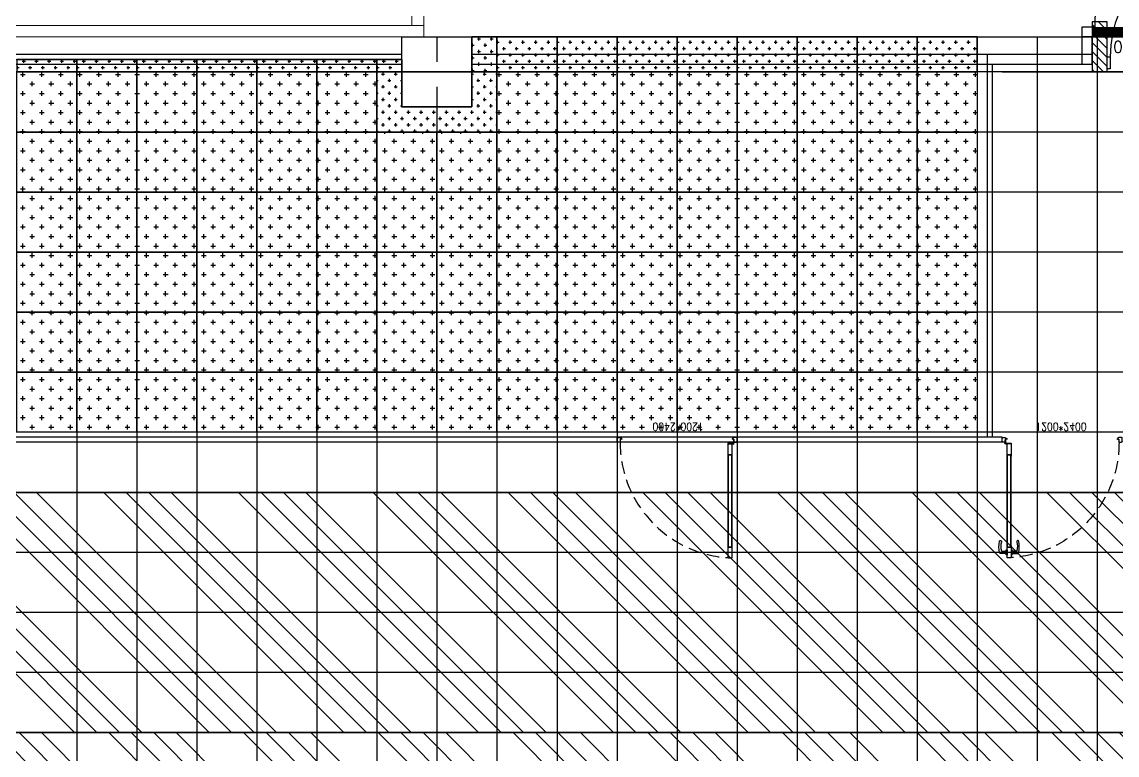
# Model space of a CAD drawing. Header units: millimetres. Extents: x -960 to 41501, y -1010 to 11880.
# Drawn here: x 6425 to 7520, y 8317 to 9050 of the extents above; entities that cross this region are included whole.
import ezdxf
from ezdxf.enums import TextEntityAlignment as Align

# ---------------------------------------------------------------- set-up
doc = ezdxf.new("R2010")
doc.units = ezdxf.units.MM
doc.header["$LTSCALE"] = 100
for name, pattern in [('188K-SM-03-F10-ARCH-PA-Y2257103$0$AP5A-SM-03-F20-ARCH-PA-Y2230801+Y2230803$0$ALL-PA-TXT-Y2221201$0$DASHED', [19.05, 12.7, -6.35]), ('188K-SM-03-F10-ARCH-PA-Y2257103$0$HIDDEN2', [0.1875, 0.125, -0.0625]), ('188K-SM-03-F10-ARCH-RF-Y2257103$0$DIVIDE', [31.75, 12.7, -6.35, 0, -6.35, 0, -6.35]), ('X-S-FAB-L10$0$COL-CEN-LIN', [3.25, 2.5, -0.25, 0.25, -0.25])]:
    doc.linetypes.add(name, pattern=pattern)
for name, color, linetype in [('0-XREF', 7, 'Continuous'), ('188K-SM-03-F10-ARCH-PA-Y2257103$0$K-Door', 53, 'Continuous'), ('188K-SM-03-F10-ARCH-PA-Y2257103$0$K-P1S-2.5-單抗', 53, 'Continuous'), ('188K-SM-03-F10-ARCH-PA-Y2257103$0$K-P1S-4.2-單抗', 53, 'Continuous'), ('188K-SM-03-F10-ARCH-PA-Y2257103$0$K-岩棉 2hr 7.5-單抗', 53, 'Continuous'), ('188K-SM-03-F10-ARCH-PA-Y2257103$0$K-岩棉 2hr 7.5-非抗', 53, 'Continuous'), ('188K-SM-03-F10-ARCH-PA-Y2257103$0$非YK-K-防火門', 53, 'Continuous'), ('188K-SM-03-F10-ARCH-RF-Y2257103$0$K-RC與RF收邊板', 4, '188K-SM-03-F10-ARCH-RF-Y2257103$0$DIVIDE'), ('188K-SM-03-F10-ARCH-RF-Y2257103$0$K-RF-0.55', 191, 'Continuous'), ('188K-SM-03-F10-ARCH-RF-Y2257103$0$K-RF-0.55-AREA', 6, 'Continuous'), ('188K-SM-03-F10-ARCH-RF-Y2257103$0$K-RF-動線-1500', 5, 'Continuous'), ('188K-SM-03-F10-ARCH-RF-Y2257103$0$K-RF-動線-1500-預降', 14, 'Continuous'), ('188K-SM-03-F10-ARCH-RF-Y2257103$0$K-格柵-不定尺', 80, 'Continuous'), ('188K-SM-03-F10-ARCH-RF-Y2257103$0$K-格柵-整', 30, 'Continuous'), ('X-S-FAB-L10$0$0-DIM-TXT', 8, 'Continuous'), ('X-S-FAB-L10$0$A-WALL-EX', 8, 'Continuous'), ('X-S-FAB-L10$0$A-WALL-IN', 8, 'Continuous'), ('X-S-FAB-L10$0$BLOCK', 8, 'Continuous'), ('X-S-FAB-L10$0$CCL', 8, 'X-S-FAB-L10$0$COL-CEN-LIN'), ('X-S-FAB-L10$0$COL-S', 8, 'Continuous'), ('X-S-FAB-L10$0$DW_Frame', 8, 'Continuous'), ('X-S-FAB-L10$0$WALL_188K_IN', 8, 'Continuous')]:
    doc.layers.add(name, color=color, linetype=linetype)
doc.styles.add('188K-SM-03-F10-ARCH-PA-Y2257103$0$AP5A-SM-03-F20-ARCH-PA-Y2230801+Y2230803$0$ALL-PA-TXT-Y2221201$0$Standard', font='txt.shx', dxfattribs={"bigfont": 'chineset.shx'})
doc.styles.add('188K-SM-03-F10-ARCH-PA-Y2257103$0$Standard', font='txt.shx', dxfattribs={"bigfont": 'chineset.shx'})
doc.styles.add('X-S-FAB-L10$0$CHINA', font='simplex.shx', dxfattribs={"width": 0.75, "bigfont": 'chineset.shx'})
doc.styles.add('X-S-FAB-L10$0$Standard', font='', dxfattribs={"width": 0.8})
doc.styles.add('X-S-FAB-L10$0$TG_NOTE_TEXT', font='simplex.shx', dxfattribs={"width": 0.75, "bigfont": 'chineset.shx'})
doc.styles.get('X-S-FAB-L10$0$Standard').set_extended_font_data('Microsoft JhengHei')
pattern_1 = [(0, (4199.9997, 2e-11), (6.35, 6.35), [3.175, -9.525]), (90, (4201.587, -1.5875), (-6.35, 6.35), [3.175, -9.525])]

# ---------------------------------------------------------------- blocks, each defined once
blk = doc.blocks.new('X-S-FAB-L10$0$FAB2-L05')
at = {"layer": 'X-S-FAB-L10$0$CCL'}
for p, q in [((-19320, 11005), (-19320, 0)), ((-26880, 9720), (1210, 9720))]:
    blk.add_line(p, q, dxfattribs=at)
at = {"layer": 'X-S-FAB-L10$0$COL-S'}
blk.add_lwpolyline([(-19355, 9755), (-19285, 9755), (-19285, 9685), (-19355, 9685)], close=True, dxfattribs=at)
blk = doc.blocks.new('X-S-FAB-L10')
at = {"layer": 'X-S-FAB-L10$0$WALL_188K_IN'}
h = blk.add_hatch(dxfattribs=at)
h.set_pattern_fill('LINE', color=256, scale=2, angle=135)
h.set_pattern_definition([(135, (7510, 8951.6164), (-4.49013, -4.49013), [])])
h.paths.add_polyline_path([(7510, 9000), (7510, 9050), (7495, 9050), (7495, 9000)])
blk.add_line((7510, 9000), (7510, 9015))
blk.add_arc((7627, 9015), 114, 90, 180)
at = {"layer": 'X-S-FAB-L10$0$A-WALL-EX', "lineweight": 0}
for p, q in [((1800, 9046.5), (6815, 9046.5)), ((6827, 9046.5), (6815, 9046.5)), ((6827, 9046.5), (6815, 9046.5)), ((6827, 9035), (6827, 9046.5)), ((6815, 9035), (6827, 9035)), ((6815, 9035), (6827, 9035))]:
    blk.add_line(p, q, dxfattribs=at)
at = {"layer": 'X-S-FAB-L10$0$A-WALL-EX', "lineweight": 0, "flags": 128}
for points in [[(6815, 9364), (6815, 9046.5)], [(6827, 9035), (6827, 9364)], [(6815, 9050), (6815, 9046.5)], [(1796.5, 9035), (6815, 9035)], [(6815, 9035), (6827, 9035)]]:
    blk.add_lwpolyline(points, dxfattribs=at)
at = {"layer": 'X-S-FAB-L10$0$A-WALL-IN', "lineweight": 0}
for p, q in [((6827, 9050), (6827, 9035)), ((6875, 9035), (7495, 9035))]:
    blk.add_line(p, q, dxfattribs=at)
at = {"layer": 'X-S-FAB-L10$0$COL-S'}
for p, q in [((6805, 9035), (6875, 9035)), ((6805, 8965), (6805, 9035)), ((6875, 9035), (6875, 8965)), ((6875, 8965), (6805, 8965))]:
    blk.add_line(p, q, dxfattribs=at)
at = {"layer": 'X-S-FAB-L10$0$DW_Frame'}
blk.add_lwpolyline([(7510, 9015), (7513, 9015), (7513, 9003), (7510, 9003)], dxfattribs=at)
at = {"layer": 'X-S-FAB-L10$0$WALL_188K_IN'}
blk.add_lwpolyline([(7510, 9000), (7510, 9050), (7495, 9050), (7495, 9000)], close=True, dxfattribs=at)
at = {"layer": 'X-S-FAB-L10$0$BLOCK'}
blk.add_blockref('X-S-FAB-L10$0$FAB2-L05', (26160, -720), dxfattribs=at)
at = {"style": 'X-S-FAB-L10$0$TG_NOTE_TEXT', "width": 0.5, "flags": 1}
for p in [(7463.3, 9020), (18268.3, 8649), (11197.8, 4800.2), (16485.8, 4800.2), (25420.3, 2635), (13360, 320, 0), (7463.3, -33.3)]:
    blk.add_attdef('WH', text='', height=20, dxfattribs=at).set_placement(p, align=Align.BOTTOM_LEFT)
at = {"width": 0.5}
for style, p in [('X-S-FAB-L10$0$TG_NOTE_TEXT', (7585, 9020)), ('X-S-FAB-L10$0$TG_NOTE_TEXT', (18390, 8649)), ('X-S-FAB-L10$0$TG_NOTE_TEXT', (11117.5, 4813.5)), ('X-S-FAB-L10$0$TG_NOTE_TEXT', (16607.5, 4813.5)), ('X-S-FAB-L10$0$TG_NOTE_TEXT', (25350, 2635)), ('X-S-FAB-L10$0$Standard', (13129.4, 325, 0)), ('X-S-FAB-L10$0$TG_NOTE_TEXT', (7585, -20))]:
    blk.add_attdef('DESC', text='', height=10, dxfattribs=dict(at, style=style)).set_placement(p, align=Align.BOTTOM_LEFT)
for tag, style, p in [('TYPE', 'X-S-FAB-L10$0$TG_NOTE_TEXT', (7619.3, 9020)), ('NO', 'X-S-FAB-L10$0$TG_NOTE_TEXT', (7650.1, 9020)), ('TYPE', 'X-S-FAB-L10$0$TG_NOTE_TEXT', (18424.2, 8649)), ('NO', 'X-S-FAB-L10$0$TG_NOTE_TEXT', (18455, 8649)), ('NO', 'X-S-FAB-L10$0$TG_NOTE_TEXT', (11088.6, 4813.5)), ('TYPE', 'X-S-FAB-L10$0$TG_NOTE_TEXT', (11151.8, 4813.5)), ('TYPE', 'X-S-FAB-L10$0$TG_NOTE_TEXT', (16641.8, 4813.5)), ('NO', 'X-S-FAB-L10$0$TG_NOTE_TEXT', (16672.6, 4813.5)), ('NO', 'X-S-FAB-L10$0$TG_NOTE_TEXT', (25313, 2635)), ('TYPE', 'X-S-FAB-L10$0$TG_NOTE_TEXT', (25350, 2635)), ('NO', 'X-S-FAB-L10$0$Standard', (13100, 320, 0)), ('TYPE', 'X-S-FAB-L10$0$Standard', (13129.4, 320, 0)), ('TYPE', 'X-S-FAB-L10$0$TG_NOTE_TEXT', (7619.3, -20)), ('NO', 'X-S-FAB-L10$0$TG_NOTE_TEXT', (7650.1, -20))]:
    blk.add_attdef(tag, text='', height=10, dxfattribs=dict(at, style=style)).set_placement(p, align=Align.BOTTOM_RIGHT)
at = {"style": 'X-S-FAB-L10$0$TG_NOTE_TEXT', "width": 0.5, "flags": 1}
for rotation, p in [(180, (43, 7480)), (180, (943, 7480)), (90, (24310, 3717.8)), (270, (17080, 1711.7))]:
    blk.add_attdef('WH', text='', height=20, rotation=rotation, dxfattribs=at).set_placement(p, align=Align.BOTTOM_LEFT)
at = {"width": 0.5}
for rotation, style, p in [(180, 'X-S-FAB-L10$0$Standard', (317.6, 7480)), (180, 'X-S-FAB-L10$0$Standard', (1217.6, 7480)), (90, 'X-S-FAB-L10$0$TG_NOTE_TEXT', (24310, 3647.5)), (270, 'X-S-FAB-L10$0$TG_NOTE_TEXT', (17080, 1605))]:
    blk.add_attdef('DESC', text='', height=10, rotation=rotation, dxfattribs=dict(at, style=style)).set_placement(p, align=Align.BOTTOM_LEFT)
for tag, rotation, style, p in [('TYPE', 180, 'X-S-FAB-L10$0$Standard', (317.6, 7480)), ('NO', 180, 'X-S-FAB-L10$0$Standard', (347, 7480)), ('TYPE', 180, 'X-S-FAB-L10$0$Standard', (1217.6, 7480)), ('NO', 180, 'X-S-FAB-L10$0$Standard', (1247, 7480)), ('TYPE', 90, 'X-S-FAB-L10$0$TG_NOTE_TEXT', (24310, 3647.5)), ('NO', 90, 'X-S-FAB-L10$0$TG_NOTE_TEXT', (24310, 3610.5)), ('TYPE', 270, 'X-S-FAB-L10$0$TG_NOTE_TEXT', (17080, 1605)), ('NO', 270, 'X-S-FAB-L10$0$TG_NOTE_TEXT', (17080, 1573))]:
    blk.add_attdef(tag, text='', height=10, rotation=rotation, dxfattribs=dict(at, style=style)).set_placement(p, align=Align.BOTTOM_RIGHT)
at = {"layer": 'X-S-FAB-L10$0$0-DIM-TXT', "style": 'X-S-FAB-L10$0$CHINA', "width": 0.75}
for p in [(667.4, 7855.1, -2689.4), (22627.4, 6728.8), (25644.7, 6728.8), (24778.8, 5569.1), (1118.3, 4980), (417.8, 4594.6), (23874.8, 4355), (22927.4, 4330.1), (23749.9, 3901.4), (417.8, 3765.2), (1118.3, 3730), (417.8, 3115.8), (536.9, 2227.8), (16909, 1782.7), (888.4, 880.5), (16977.4, 750), (18878.8, 750), (25641.2, 553.2), (21364, 526.9)]:
    blk.add_attdef('HIG', text='', height=80, dxfattribs=at).set_placement(p, align=Align.MIDDLE_LEFT)
blk = doc.blocks.new('188K-SM-03-F10-ARCH-RF-Y2257103$0$格柵-60x60')
h = blk.add_hatch()
h.set_pattern_fill('CROSS', color=256, scale=1.5)
h.set_pattern_definition([(0, (-67309.572, -18158.226), (9.525, 9.525), [4.7625, -14.2875]), (90, (-67307.191, -18160.607), (-9.525, 9.525), [4.7625, -14.2875])])
h.paths.add_polyline_path([(0, 60), (60, 60), (60, 0), (0, 0)])
blk.add_lwpolyline([(0, 60), (60, 60), (60, 0), (0, 0)], close=True)
blk = doc.blocks.new('188K-SM-03-F10-ARCH-RF-Y2257103')
at = {"layer": '188K-SM-03-F10-ARCH-RF-Y2257103$0$K-RF-動線-1500'}
h = blk.add_hatch(dxfattribs=at)
h.set_pattern_fill('ANSI34', color=256, scale=5, angle=90)
h.paths.add_polyline_path([(1765, 8580), (19320, 8580), (19320, 8340), (1765, 8340)])
at = {"layer": '188K-SM-03-F10-ARCH-RF-Y2257103$0$K-RF-動線-1500-預降'}
h = blk.add_hatch(dxfattribs=at)
h.set_pattern_fill('ANSI34', color=256, scale=5, angle=90)
h.set_pattern_definition([(135, (5, -240), (-67.3519, -67.3519), []), (135, (5, -217.55), (-67.3519, -67.3519), []), (135, (5, -195.1), (-67.3519, -67.3519), []), (135, (5, -172.65), (-67.3519, -67.3519), [])])
h.paths.add_polyline_path([(1770, 8340), (19325, 8340), (19325, 8280), (1770, 8280)])
at = {"layer": '188K-SM-03-F10-ARCH-RF-Y2257103$0$K-格柵-不定尺'}
h = blk.add_hatch(dxfattribs=at)
h.set_pattern_fill('CROSS', color=256)
h.set_pattern_definition([(0, (4715, 22.5), (6.35, 6.35), [3.175, -9.525]), (90, (4716.587, 20.9125), (-6.35, 6.35), [3.175, -9.525])])
h.paths.add_polyline_path([(6875, 9000), (6900, 9000), (6900, 9035), (6875, 9035)])
h = blk.add_hatch(dxfattribs=at)
h.set_pattern_fill('CROSS', color=256)
h.set_pattern_definition([(0, (4739.9996, -0.002), (6.35, 6.35), [3.175, -9.525]), (90, (4741.587, -1.5895), (-6.35, 6.35), [3.175, -9.525])])
h.paths.add_polyline_path([(6900, 9000), (6960, 9000), (6960, 9035), (6900, 9035)])
h = blk.add_hatch(dxfattribs=at)
h.set_pattern_fill('CROSS', color=256)
h.set_pattern_definition([(0, (4800, 0), (6.35, 6.35), [3.175, -9.525]), (90, (4801.5875, -1.5875), (-6.35, 6.35), [3.175, -9.525])])
h.paths.add_polyline_path([(6960, 9000), (7020, 9000), (7020, 9035), (6960, 9035)])
h = blk.add_hatch(dxfattribs=at)
h.set_pattern_fill('CROSS', color=256)
h.set_pattern_definition([(0, (4860, 0), (6.35, 6.35), [3.175, -9.525]), (90, (4861.5875, -1.5875), (-6.35, 6.35), [3.175, -9.525])])
h.paths.add_polyline_path([(7020, 9000), (7080, 9000), (7080, 9035), (7020, 9035)])
h = blk.add_hatch(dxfattribs=at)
h.set_pattern_fill('CROSS', color=256)
h.set_pattern_definition([(0, (4920, 0), (6.35, 6.35), [3.175, -9.525]), (90, (4921.5875, -1.5875), (-6.35, 6.35), [3.175, -9.525])])
h.paths.add_polyline_path([(7080, 9000), (7140, 9000), (7140, 9035), (7080, 9035)])
h = blk.add_hatch(dxfattribs=at)
h.set_pattern_fill('CROSS', color=256)
h.set_pattern_definition([(0, (4980, 0), (6.35, 6.35), [3.175, -9.525]), (90, (4981.5875, -1.5875), (-6.35, 6.35), [3.175, -9.525])])
h.paths.add_polyline_path([(7140, 9000), (7200, 9000), (7200, 9035), (7140, 9035)])
h = blk.add_hatch(dxfattribs=at)
h.set_pattern_fill('CROSS', color=256)
h.set_pattern_definition([(0, (5040, -0.002), (6.35, 6.35), [3.175, -9.525]), (90, (5041.5875, -1.5895), (-6.35, 6.35), [3.175, -9.525])])
h.paths.add_polyline_path([(7200, 9000), (7260, 9000), (7260, 9035), (7200, 9035)])
h = blk.add_hatch(dxfattribs=at)
h.set_pattern_fill('CROSS', color=256)
h.set_pattern_definition([(0, (5100, 0), (6.35, 6.35), [3.175, -9.525]), (90, (5101.5875, -1.5875), (-6.35, 6.35), [3.175, -9.525])])
h.paths.add_polyline_path([(7260, 9000), (7320, 9000), (7320, 9035), (7260, 9035)])
h = blk.add_hatch(dxfattribs=at)
h.set_pattern_fill('CROSS', color=256)
h.set_pattern_definition([(0, (5160, -0.002), (6.35, 6.35), [3.175, -9.525]), (90, (5161.5875, -1.5895), (-6.35, 6.35), [3.175, -9.525])])
h.paths.add_polyline_path([(7320, 9000), (7380, 9000), (7380, 9035), (7320, 9035)])
h = blk.add_hatch(dxfattribs=at)
h.set_pattern_fill('CROSS', color=256)
h.set_pattern_definition([(0, (4259.9996, 1e-11), (6.35, 6.35), [3.175, -9.525]), (90, (4261.587, -1.5875), (-6.35, 6.35), [3.175, -9.525])])
h.paths.add_polyline_path([(6420, 9000), (6480, 9000), (6480, 9012.5), (6420, 9012.5)])
h = blk.add_hatch(dxfattribs=at)
h.set_pattern_fill('CROSS', color=256)
h.set_pattern_definition([(0, (4319.9997, 1e-11), (6.35, 6.35), [3.175, -9.525]), (90, (4321.587, -1.5875), (-6.35, 6.35), [3.175, -9.525])])
h.paths.add_polyline_path([(6480, 9000), (6540, 9000), (6540, 9012.5), (6480, 9012.5)])
h = blk.add_hatch(dxfattribs=at)
h.set_pattern_fill('CROSS', color=256)
h.set_pattern_definition([(0, (4379.9996, 1e-11), (6.35, 6.35), [3.175, -9.525]), (90, (4381.587, -1.5875), (-6.35, 6.35), [3.175, -9.525])])
h.paths.add_polyline_path([(6540, 9000), (6600, 9000), (6600, 9012.5), (6540, 9012.5)])
h = blk.add_hatch(dxfattribs=at)
h.set_pattern_fill('CROSS', color=256)
h.set_pattern_definition([(0, (4439.9996, 1e-11), (6.35, 6.35), [3.175, -9.525]), (90, (4441.587, -1.5875), (-6.35, 6.35), [3.175, -9.525])])
h.paths.add_polyline_path([(6600, 9000), (6660, 9000), (6660, 9012.5), (6600, 9012.5)])
h = blk.add_hatch(dxfattribs=at)
h.set_pattern_fill('CROSS', color=256)
h.set_pattern_definition([(0, (4499.9996, 1e-11), (6.35, 6.35), [3.175, -9.525]), (90, (4501.587, -1.5875), (-6.35, 6.35), [3.175, -9.525])])
h.paths.add_polyline_path([(6660, 9000), (6720, 9000), (6720, 9012.5), (6660, 9012.5)])
h = blk.add_hatch(dxfattribs=at)
h.set_pattern_fill('CROSS', color=256)
h.set_pattern_definition([(0, (4559.9997, 1e-11), (6.35, 6.35), [3.175, -9.525]), (90, (4561.587, -1.5875), (-6.35, 6.35), [3.175, -9.525])])
h.paths.add_polyline_path([(6720, 9000), (6780, 9000), (6780, 9012.5), (6720, 9012.5)])
h = blk.add_hatch(dxfattribs=at)
h.set_pattern_fill('CROSS', color=256)
h.set_pattern_definition([(0, (4620, 3e-11), (6.35, 6.35), [3.175, -9.525]), (90, (4621.587, -1.5875), (-6.35, 6.35), [3.175, -9.525])])
h.paths.add_polyline_path([(6780, 9000), (6805, 9000), (6805, 9012.5), (6780, 9012.5)])
h = blk.add_hatch(dxfattribs=at)
h.set_pattern_fill('CROSS', color=256)
h.set_pattern_definition(pattern_1)
edge = h.paths.add_edge_path()
edge.add_line((6780, 9000), (6805, 9000))
edge.add_line((6805, 9000), (6805, 8965))
edge.add_line((6805, 8965), (6840, 8965))
edge.add_line((6840, 8965), (6840, 8940))
edge.add_line((6840, 8940), (6780, 8940))
edge.add_line((6780, 8940), (6780, 9000))
h = blk.add_hatch(dxfattribs=at)
h.set_pattern_fill('CROSS', color=256)
h.set_pattern_definition(pattern_1)
edge = h.paths.add_edge_path()
edge.add_line((6900, 9000), (6875, 9000))
edge.add_line((6875, 9000), (6875, 8965))
edge.add_line((6875, 8965), (6840, 8965))
edge.add_line((6840, 8965), (6840, 8940))
edge.add_line((6840, 8940), (6900, 8940))
edge.add_line((6900, 8940), (6900, 9000))
at = {"layer": '188K-SM-03-F10-ARCH-RF-Y2257103$0$K-RC與RF收邊板', "ltscale": 0.01, "const_width": 10}
blk.add_lwpolyline([(7625, 9040), (7495, 9040)], dxfattribs=at)
at = {"layer": '188K-SM-03-F10-ARCH-RF-Y2257103$0$K-RF-0.55'}
for p, q in [((6900, 9035), (6900, -35)), ((6960, 9035), (6960, -35)), ((7020, 9035), (7020, -35)), ((7080, 9035), (7080, -35)), ((7140, 9035), (7140, -35)), ((7200, 9035), (7200, -35)), ((7260, 9035), (7260, -35)), ((7320, 9035), (7320, -35)), ((7380, 9035), (7380, -35)), ((7440, 9035), (7440, -35)), ((7500, 9035), (7500, -35)), ((6480, 9012.5), (6480, -12.5)), ((6540, 9012.5), (6540, -12.5)), ((6600, 9012.5), (6600, -12.5)), ((6660, 9012.5), (6660, -12.5)), ((6720, 9012.5), (6720, -12.5)), ((6780, 9012.5), (6780, -12.5)), ((17595, 9000), (1835, 9000)), ((6840, 8965), (6840, 35)), ((17595, 8940), (1765, 8940)), ((17595, 8880), (1765, 8880)), ((17595, 8820), (1765, 8820)), ((17595, 8760), (1765, 8760)), ((17595, 8700), (1765, 8700)), ((17595, 8640), (1765, 8640)), ((19320, 8580), (1765, 8580)), ((19320, 8520), (1765, 8520)), ((19320, 8460), (1765, 8460)), ((19320, 8400), (1765, 8400)), ((19320, 8340), (1765, 8340))]:
    blk.add_line(p, q, dxfattribs=at)
at = {"layer": '188K-SM-03-F10-ARCH-RF-Y2257103$0$K-RF-0.55-AREA', "elevation": 0}
blk.add_lwpolyline([(5195, 9012.5), (5965, 9012.5), (5965, 8965), (6035, 8965), (6035, 9012.5), (6805, 9012.5), (6805, 8965), (6875, 8965), (6875, 9035), (7645, 9035)], dxfattribs=at)
at = {"layer": '188K-SM-03-F10-ARCH-RF-Y2257103$0$K-RF-動線-1500'}
blk.add_lwpolyline([(1765, 8580), (19320, 8580), (19320, 8340), (1765, 8340)], close=True, dxfattribs=at)
at = {"layer": '188K-SM-03-F10-ARCH-RF-Y2257103$0$K-RF-動線-1500-預降'}
blk.add_lwpolyline([(1770, 8340), (19325, 8340), (19325, 8280), (1770, 8280)], close=True, dxfattribs=at)
at = {"layer": '188K-SM-03-F10-ARCH-RF-Y2257103$0$K-格柵-不定尺'}
for points in [[(6875, 9000), (6900, 9000), (6900, 9035), (6875, 9035)], [(6900, 9000), (6960, 9000), (6960, 9035), (6900, 9035)], [(6960, 9000), (7020, 9000), (7020, 9035), (6960, 9035)], [(7020, 9000), (7080, 9000), (7080, 9035), (7020, 9035)], [(7080, 9000), (7140, 9000), (7140, 9035), (7080, 9035)], [(7140, 9000), (7200, 9000), (7200, 9035), (7140, 9035)], [(7200, 9000), (7260, 9000), (7260, 9035), (7200, 9035)], [(7260, 9000), (7320, 9000), (7320, 9035), (7260, 9035)], [(7320, 9000), (7380, 9000), (7380, 9035), (7320, 9035)], [(6420, 9000), (6480, 9000), (6480, 9012.5), (6420, 9012.5)], [(6480, 9000), (6540, 9000), (6540, 9012.5), (6480, 9012.5)], [(6540, 9000), (6600, 9000), (6600, 9012.5), (6540, 9012.5)], [(6600, 9000), (6660, 9000), (6660, 9012.5), (6600, 9012.5)], [(6660, 9000), (6720, 9000), (6720, 9012.5), (6660, 9012.5)], [(6720, 9000), (6780, 9000), (6780, 9012.5), (6720, 9012.5)], [(6780, 9000), (6805, 9000), (6805, 9012.5), (6780, 9012.5)]]:
    blk.add_lwpolyline(points, close=True, dxfattribs=at)
for points in [[(6780, 9000), (6805, 9000), (6805, 8965), (6840, 8965), (6840, 8940), (6780, 8940), (6780, 9000)], [(6900, 9000), (6875, 9000), (6875, 8965), (6840, 8965), (6840, 8940), (6900, 8940), (6900, 9000)]]:
    blk.add_lwpolyline(points, dxfattribs=at)
at = {"layer": '188K-SM-03-F10-ARCH-RF-Y2257103$0$K-格柵-整'}
for p in [(6420, 8940), (6480, 8940), (6540, 8940), (6600, 8940), (6660, 8940), (6720, 8940), (6900, 8940), (6960, 8940), (7020, 8940), (7080, 8940), (7140, 8940), (7200, 8940), (7260, 8940), (7320, 8940), (6420, 8880), (6480, 8880), (6540, 8880), (6600, 8880), (6660, 8880), (6720, 8880), (6780, 8880), (6840, 8880), (6900, 8880), (6960, 8880), (7020, 8880), (7080, 8880), (7140, 8880), (7200, 8880), (7260, 8880), (7320, 8880), (6420, 8820), (6480, 8820), (6540, 8820), (6600, 8820), (6660, 8820), (6720, 8820), (6780, 8820), (6840, 8820), (6900, 8820), (6960, 8820), (7020, 8820), (7080, 8820), (7140, 8820), (7200, 8820), (7260, 8820), (7320, 8820), (6420, 8760), (6480, 8760), (6540, 8760), (6600, 8760), (6660, 8760), (6720, 8760), (6780, 8760), (6840, 8760), (6900, 8760), (6960, 8760), (7020, 8760), (7080, 8760), (7140, 8760), (7200, 8760), (7260, 8760), (7320, 8760), (6420, 8700), (6480, 8700), (6540, 8700), (6600, 8700), (6660, 8700), (6720, 8700), (6780, 8700), (6840, 8700), (6900, 8700), (6960, 8700), (7020, 8700), (7080, 8700), (7140, 8700), (7200, 8700), (7260, 8700), (7320, 8700), (6420, 8640), (6480, 8640), (6540, 8640), (6600, 8640), (6660, 8640), (6720, 8640), (6780, 8640), (6840, 8640), (6900, 8640), (6960, 8640), (7020, 8640), (7080, 8640), (7140, 8640), (7200, 8640), (7260, 8640), (7320, 8640)]:
    blk.add_blockref('188K-SM-03-F10-ARCH-RF-Y2257103$0$格柵-60x60', p, dxfattribs=at)
blk = doc.blocks.new('188K-SM-03-F10-ARCH-PA-Y2257103$0$單開庫板門-1200x2400)圓型拉環鎖+輔助鎖)')
at = {"ltscale": 0.1}
for p, q in [((26008.6, -11403.6), (26004.5, -11403.6)), ((26004.5, -11403.6), (26004.5, -11414.1)), ((26008.6, -11414.1), (26008.6, -11403.6)), ((26004.5, -11414.1), (26004.5, -11415.3)), ((26004.5, -11414.1), (26008.6, -11414.1)), ((26004.5, -11415.4), (26004.6, -11415.5)), ((26008.6, -11414), (26004.6, -11414)), ((26004.6, -11414.3), (26004.6, -11414.2)), ((26004.6, -11415.3), (26004.6, -11414.5)), ((26004.7, -11414.1), (26006.5, -11414.1)), ((26005.1, -11414.4), (26004.7, -11414.4)), ((26004.7, -11414.5), (26005.1, -11414.5)), ((26004.7, -11414.5), (26004.7, -11506)), ((26004.7, -11506), (26004.7, -11414.5)), ((26004.7, -11414.5), (26004.7, -11414.5)), ((26004.7, -11415.4), (26004.7, -11415.3)), ((26005.2, -11414.4), (26005.2, -11414.4)), ((26006.5, -11414.1), (26006.6, -11414.1)), ((26006.6, -11414.1), (26006.6, -11414.1)), ((26006.6, -11414.1), (26008.4, -11414.1)), ((26008.4, -11414.4), (26008, -11414.4)), ((26008, -11414.4), (26008, -11414.4)), ((26008, -11414.5), (26008.4, -11414.5)), ((26008.4, -11506), (26008.4, -11414.5)), ((26008.4, -11414.5), (26008.4, -11414.5)), ((26008.4, -11414.5), (26008.4, -11506)), ((26008.4, -11415.3), (26008.4, -11415.4)), ((26008.5, -11414.2), (26008.5, -11414.3)), ((26008.5, -11414.5), (26008.5, -11415.3)), ((26008.5, -11415.5), (26008.6, -11415.4)), ((26008.6, -11415.3), (26008.6, -11414.1)), ((26008.6, -11506.4), (26004.5, -11506.4)), ((26004.5, -11506.4), (26004.5, -11518)), ((26004.7, -11506), (26004.7, -11506)), ((26008.4, -11506), (26008.4, -11506)), ((26008.6, -11518), (26008.6, -11506.4)), ((26002.5, -11519.1), (26000, -11519.1)), ((26002.9, -11518.5), (26002.6, -11518.5)), ((26002.6, -11518.5), (26002.6, -11521)), ((26002.6, -11521.9), (26002.6, -11519.3)), ((26002.9, -11521), (26002.9, -11518.5)), ((26008.3, -11517.5), (26003.6, -11517.5)), ((26003.6, -11517.5), (26003.6, -11517.7)), ((26003.6, -11517.7), (26008.3, -11517.7)), ((26004.5, -11518), (26008.6, -11518)), ((26008.3, -11517.7), (26008.3, -11517.5)), ((26116.3, -11521.9), (26116.3, -11519.3)), ((26116.5, -11519.1), (26119, -11519.1)), ((25999.5, -11519.7), (25999.5, -11523.2)), ((26000, -11523.7), (26002.4, -11523.7)), ((26002.4, -11523.7), (26004.1, -11522.6)), ((26002.6, -11521), (26002.9, -11521)), ((26003.4, -11521.9), (26002.6, -11521.9)), ((26003.3, -11522.2), (26003.3, -11522)), ((26003.3, -11522), (26003.4, -11522)), ((26004, -11522.2), (26003.3, -11522.2)), ((26004.1, -11521.9), (26003.9, -11521.9)), ((26003.9, -11522), (26004, -11522)), ((26004, -11522), (26004, -11522.2)), ((26004.2, -11522.4), (26004.2, -11521.9)), ((26114.8, -11521.9), (26115.1, -11521.9)), ((26114.8, -11522.4), (26114.8, -11521.9)), ((26114.9, -11522), (26114.9, -11522.2)), ((26115.1, -11522), (26114.9, -11522)), ((26114.9, -11522.2), (26115.7, -11522.2)), ((26116.6, -11523.7), (26114.9, -11522.6)), ((26115.5, -11521.9), (26116.3, -11521.9)), ((26115.7, -11522), (26115.5, -11522)), ((26115.7, -11522.2), (26115.7, -11522)), ((26119, -11523.7), (26116.6, -11523.7)), ((26119.5, -11519.7), (26119.5, -11523.2))]:
    blk.add_line(p, q, dxfattribs=at)
blk.add_lwpolyline([(26006.6, -11506.4), (26006.5, -11506.3), (26004.7, -11506.3, -0.414214), (26004.6, -11506.3), (26004.6, -11506.1, -0.414214), (26004.7, -11506.1), (26005.1, -11506.1, 0.414214), (26005.2, -11506.1), (26005.2, -11506, 0.414214), (26005.1, -11506), (26004.7, -11506, -0.414214), (26004.6, -11506), (26004.6, -11505.2, -0.414214), (26004.7, -11505.2), (26004.7, -11505.2, 0.414214), (26004.7, -11505.2), (26004.7, -11505, 0.72636), (26004.6, -11505), (26004.5, -11505.1, 0.158507), (26004.5, -11505.2), (26004.5, -11506.4, 0.414214), (26004.6, -11506.5), (26008.6, -11506.5, 0.414214), (26008.6, -11506.4), (26008.6, -11505.2, 0.158507), (26008.6, -11505.1), (26008.5, -11505, 0.72636), (26008.4, -11505), (26008.4, -11505.2, 0.414214), (26008.5, -11505.2, -0.414214), (26008.5, -11505.2), (26008.5, -11506, -0.414214), (26008.4, -11506), (26008, -11506, 0.414214), (26008, -11506), (26008, -11506.1, 0.414214), (26008, -11506.1), (26008.4, -11506.1, -0.414214), (26008.5, -11506.1), (26008.5, -11506.3, -0.414214), (26008.4, -11506.3), (26006.6, -11506.3)], format="xyb", close=True, dxfattribs=at)
for points in [[(25999.5, -11518.9), (25999.5, -11523.9)], [(26119.5, -11518.9), (26119.5, -11523.9)]]:
    blk.add_lwpolyline(points)
at = {"linetype": '188K-SM-03-F10-ARCH-PA-Y2257103$0$AP5A-SM-03-F20-ARCH-PA-Y2230801+Y2230803$0$ALL-PA-TXT-Y2221201$0$DASHED', "ltscale": 0.01}
blk.add_arc((26001.1, -11518.7), 115.3, 359.8531, 85.8135, dxfattribs=at)
at = {"ltscale": 0.1}
for centre, radius, start, end in [((26004.6, -11414.1), 0.0313, 90, 180), ((26004.6, -11415.3), 0.0313, 180, 216.0274), ((26004.7, -11414.2), 0.0313, 90, 180), ((26004.7, -11414.3), 0.0313, 180, 270), ((26004.7, -11414.5), 0.0313, 90, 180), ((26004.7, -11415.3), 0.0209, 180, 270), ((26004.7, -11415.4), 0.0313, 216.0274, 360), ((26004.7, -11415.3), 0.0209, 360, 90), ((26005.1, -11414.4), 0.0313, 270, 0), ((26005.1, -11414.4), 0.0313, 0, 90), ((26008, -11414.4), 0.0313, 90, 180), ((26008, -11414.4), 0.0313, 180, 270), ((26008.4, -11414.2), 0.0313, 360, 90), ((26008.4, -11414.3), 0.0313, 270, 0), ((26008.4, -11414.5), 0.0313, 0, 90), ((26008.5, -11415.3), 0.0209, 90, 180), ((26008.5, -11415.4), 0.0313, 180, 323.9726), ((26008.5, -11415.3), 0.0209, 270, 360), ((26008.6, -11414.1), 0.0313, 360, 90), ((26008.6, -11415.3), 0.0313, 323.9726, 360)]:
    blk.add_arc(centre, radius, start, end, dxfattribs=at)
for centre, major_axis, start_param, end_param in [((26000, -11519.7), (0.369, -0.369), 2.356194, 3.926991), ((26002.5, -11519.3), (0.111, -0.111), 7.068583, 8.63938), ((26116.5, -11519.3), (-0.111, -0.111), -2.356194, -0.785398), ((26119, -11519.7), (-0.369, -0.369), 2.356194, 3.926991), ((26000, -11523.2), (-0.369, -0.369), 5.497787, 7.068583), ((26003.4, -11521.9), (-0.0369, -0.0369), 0.785398, 3.926991), ((26003.9, -11521.9), (-0.0369, -0.0369), 3.926991, 7.068583), ((26004.1, -11521.9), (0.0369, -0.0369), 7.068583, 8.63938), ((26003.9, -11522.4), (0.221, -0.221), 6.162283, 7.068583), ((26114.8, -11521.9), (-0.0369, -0.0369), -2.356194, -0.785398), ((26115.1, -11522.4), (-0.221, -0.221), -0.785398, 0.120903), ((26115.1, -11521.9), (0.0369, -0.0369), -0.785398, 2.356194), ((26115.5, -11521.9), (0.0369, -0.0369), 2.356194, 5.497787), ((26119, -11523.2), (0.369, -0.369), -0.785398, 0.785398)]:
    blk.add_ellipse(centre, major_axis=major_axis, ratio=1, start_param=start_param, end_param=end_param, dxfattribs=at)
at = {"ltscale": 0.1, "extrusion": (0, 0, -1)}
blk.add_ellipse((26003.1, -11517.9), major_axis=(-0.516, 0.516), ratio=1, start_param=5.497787, end_param=11.780972, dxfattribs=at)
at = {"color": 8, "ltscale": 0.1, "style": '188K-SM-03-F10-ARCH-PA-Y2257103$0$AP5A-SM-03-F20-ARCH-PA-Y2230801+Y2230803$0$ALL-PA-TXT-Y2221201$0$Standard', "width": 0.85}
blk.add_text('1200*2400', height=8, dxfattribs=at).set_placement((26058.4, -11534.4), align=Align.MIDDLE_CENTER)
blk = doc.blocks.new('188K-SM-03-F10-ARCH-PA-Y2257103$0$F14P8-SM-03-FB1-ARCH-PA(B)-Y2210902$0$18P2-XFDP40$0$GAD2205')
blk.add_lwpolyline([(0, 1), (0, 1), (-18, 1, -0.414214), (-18, 2), (-18, 3, -0.414214), (-18, 3), (-14, 3, 0.414214), (-13, 4), (-13, 4, 0.414214), (-14, 4), (-18, 4, -0.414214), (-18, 5), (-18, 12, -0.414214), (-18, 12), (-18, 12, 0.414214), (-18, 12), (-18, 14, 0.72636), (-19, 14), (-19, 13, 0.158507), (-19, 13), (-19, 0, 0.414214), (-19, 0), (19, 0, 0.414214), (19, 0), (19, 13, 0.158507), (19, 13), (19, 14, 0.72636), (18, 14), (18, 12, 0.414214), (18, 12, -0.414214), (18, 12), (18, 5, -0.414214), (18, 4), (14, 4, 0.414214), (13, 4), (13, 4, 0.414214), (14, 3), (18, 3, -0.414214), (18, 3), (18, 2, -0.414214), (18, 1), (0, 1)], format="xyb", close=True)
blk = doc.blocks.new('188K-SM-03-F10-ARCH-PA-Y2257103$0$(FS1-4)1hr單開防火門-1200x2400')
for p, q in [((8.8, 117.1, 0), (9.6, 117.1, 0)), ((8.8, 112.2, 0), (8.8, 117.1, 0)), ((9.6, 112.2, 0), (8.8, 112.2, 0)), ((9.6, 117.1, 0), (9.6, 112.2, 0)), ((9.6, 115.7, 0), (13.6, 115.7, 0)), ((13.5, 113.5, 0), (9.6, 113.5, 0)), ((13.6, 115.7, 0), (15, 115.7, 0)), ((0, 4.5), (0, -4.5)), ((2.8, 5), (0.5, 5)), ((3, -3.2), (3, 4.8)), ((117, -3.2), (117, 4.8)), ((117.2, 5), (119.5, 5)), ((120, 4.5), (120, -4.5)), ((0.5, -5), (2.8, -5)), ((2.8, -5), (4.4, -4)), ((3.8, -3.2), (3, -3.2)), ((3.6, -3.5), (3.6, -3.3)), ((3.6, -3.3), (3.8, -3.3)), ((4.4, -3.5), (3.6, -3.5)), ((4.4, -3.2), (4.2, -3.2)), ((4.2, -3.3), (4.4, -3.3)), ((4.4, -3.3), (4.4, -3.5)), ((4.5, -3.7), (4.5, -3.3)), ((115.5, -3.7), (115.5, -3.3)), ((115.6, -3.2), (115.8, -3.2)), ((115.6, -3.3), (115.6, -3.5)), ((115.8, -3.3), (115.6, -3.3)), ((115.6, -3.5), (116.4, -3.5)), ((117.2, -5), (115.6, -4)), ((116.2, -3.2), (117, -3.2)), ((116.4, -3.3), (116.2, -3.3)), ((116.4, -3.5), (116.4, -3.3)), ((119.5, -5), (117.2, -5))]:
    blk.add_line(p, q)
at = {"elevation": 0}
blk.add_lwpolyline([(4, 115.7), (0, 115.7), (-1.4, 115.7, 0.327495), (-2.2, 115, 0.089847), (-2.4, 104.3, 1.144881), (-0.5, 104.7, -0.137079), (-0.5, 113, -0.349357), (0, 113.5), (4, 113.5)], format="xyb", dxfattribs=at)
for points in [[(4.8, 112.2), (4.8, 117.1), (4, 117.1), (4, 112.2)], [(-10, -5), (0, -5), (0, 5), (-10, 5)], [(120, -5), (130, -5), (130, 5), (120, 5)]]:
    blk.add_lwpolyline(points, close=True)
at = {"ltscale": 5}
for points in [[(8.8, 109.6), (8.8, 119.7), (4.8, 119.7), (4.8, 109.6)], [(5, 109.2), (5, 14.8), (5, 14.8), (5, 109.2)], [(8.6, 14.8), (8.5, 14.8), (8.5, 109.2), (8.6, 109.2)], [(8.8, 6.1), (8.8, 14.4), (4.8, 14.4), (4.8, 6.1)]]:
    blk.add_lwpolyline(points, close=True, dxfattribs=at)
blk.add_lwpolyline([(4.8, 109.7), (4.8, 108.4, 0.158507), (4.9, 108.4), (4.9, 108.3, 0.72636), (5, 108.3), (5, 108.5, 0.414214), (5, 108.5, -0.414214), (4.9, 108.5), (4.9, 109.2, -0.414214), (5, 109.2), (5.4, 109.2, 0.414214), (5.4, 109.3), (5.4, 109.3, 0.414214), (5.4, 109.3), (5, 109.3, -0.414214), (4.9, 109.4), (4.9, 109.5, -0.414214), (5, 109.6), (6.8, 109.6), (6.8, 109.6), (6.8, 109.6), (8.6, 109.6, -0.414214), (8.6, 109.5), (8.6, 109.4, -0.414214), (8.6, 109.3), (8.2, 109.3, 0.414214), (8.1, 109.3), (8.1, 109.3, 0.414214), (8.2, 109.2), (8.6, 109.2, -0.414214), (8.6, 109.2), (8.6, 108.5, -0.414214), (8.6, 108.5), (8.6, 108.5, 0.414214), (8.6, 108.5), (8.6, 108.3, 0.72636), (8.6, 108.3), (8.7, 108.4, 0.158507), (8.7, 108.4), (8.7, 109.7, 0.414214), (8.7, 109.7), (4.9, 109.7, 0.414214)], format="xyb", close=True, dxfattribs=at)
at = {"ltscale": 500}
for points in [[(3.2, -2.4), (3.2, 5.6), (3, 5.6), (3, -2.4)], [(8.5, 6.6), (4, 6.6), (4, 6.3), (8.5, 6.3)]]:
    blk.add_lwpolyline(points, close=True, dxfattribs=at)
at = {"linetype": '188K-SM-03-F10-ARCH-PA-Y2257103$0$HIDDEN2'}
blk.add_arc((3.4, 6.1), 113.7, 359.4256, 87.3094, dxfattribs=at)
at = {"extrusion": (0, 0, -1)}
for centre, major_axis, start_param, end_param in [((13.5, 113, 0), (-0.417, 0.417), 0.901482, 2.245889), ((-0.8, 108.9, 0), (10.9, 10.9), 0.51383, 1.058752), ((14.9, 114.8, 0), (-0.624, 0.624), 0.866962, 2.13291), ((-13.8, 109, 0), (21.3, 21.3), 0.585307, 0.943734), ((15, 104.3, 0), (0.707, 0.707), 0.872811, 4.284184)]:
    blk.add_ellipse(centre, major_axis=major_axis, ratio=1, start_param=start_param, end_param=end_param, dxfattribs=at)
for centre, major_axis, start_param, end_param in [((0.5, 4.5), (0.354, -0.354), 2.356194, 3.926991), ((2.8, 4.8), (0.106, -0.106), 7.068583, 8.63938), ((117.2, 4.8), (-0.106, -0.106), -2.356194, -0.785398), ((119.5, 4.5), (-0.354, -0.354), 2.356194, 3.926991), ((0.5, -4.5), (-0.354, -0.354), 5.497787, 7.068583), ((3.8, -3.3), (-0.0354, -0.0354), 0.785398, 3.926991), ((4.2, -3.3), (-0.0354, -0.0354), 3.926991, 7.068583), ((4.4, -3.3), (0.0354, -0.0354), 7.068583, 8.63938), ((4.2, -3.7), (0.212, -0.212), 6.162283, 7.068583), ((115.6, -3.3), (-0.0354, -0.0354), -2.356194, -0.785398), ((115.8, -3.7), (-0.212, -0.212), -0.785398, 0.120903), ((115.8, -3.3), (0.0354, -0.0354), -0.785398, 2.356194), ((116.2, -3.3), (0.0354, -0.0354), 2.356194, 5.497787), ((119.5, -4.5), (0.354, -0.354), -0.785398, 0.785398)]:
    blk.add_ellipse(centre, major_axis=major_axis, ratio=1, start_param=start_param, end_param=end_param)
at = {"ltscale": 500, "extrusion": (0, 0, -1)}
blk.add_ellipse((3.4, 6.1), major_axis=(-0.495, 0.495), ratio=1, start_param=5.497787, end_param=11.780972, dxfattribs=at)
at = {"ltscale": 5, "xscale": 0.1000000000058208, "yscale": 0.1000000000058208, "zscale": 0.1000000000058208}
blk.add_blockref('188K-SM-03-F10-ARCH-PA-Y2257103$0$F14P8-SM-03-FB1-ARCH-PA(B)-Y2210902$0$18P2-XFDP40$0$GAD2205', (6.8, 14.3), dxfattribs=at)
at = {"color": 8, "style": '188K-SM-03-F10-ARCH-PA-Y2257103$0$Standard', "width": 0.85}
blk.add_text('1200*2400', height=12, dxfattribs=at).set_placement((60, -15, 0), align=Align.MIDDLE_CENTER)
blk = doc.blocks.new('188K-SM-03-F10-ARCH-PA-Y2257103$0$AP5A-SM-03-F20-ARCH-PA-Y2230801+Y2230803$0$把手GMT水平鎖')
blk.add_lwpolyline([(24, 8), (-24, 8), (-24, 0), (24, 0)], close=True)
blk.add_lwpolyline([(-11, 0), (-11, -40), (-10, -54, 0.327495), (-4, -62, 0.089847), (104, -64, 1.144881), (99, -45, -0.137079), (16, -45, -0.349357), (11, -40), (11, 0)], format="xyb")
blk = doc.blocks.new('188K-SM-03-F10-ARCH-PA-Y2257103$0$單開庫板門-1200x2400(水平把手)')
at = {"ltscale": 0.1}
for p, q in [((26008.6, -11403.6), (26004.5, -11403.6)), ((26004.5, -11403.6), (26004.5, -11414.1)), ((26008.6, -11414.1), (26008.6, -11403.6)), ((26004.5, -11414.1), (26004.5, -11415.3)), ((26004.5, -11414.1), (26008.6, -11414.1)), ((26004.5, -11415.4), (26004.6, -11415.5)), ((26008.6, -11414), (26004.6, -11414)), ((26004.6, -11414.3), (26004.6, -11414.2)), ((26004.6, -11415.3), (26004.6, -11414.5)), ((26004.7, -11414.1), (26006.5, -11414.1)), ((26005.1, -11414.4), (26004.7, -11414.4)), ((26004.7, -11414.5), (26005.1, -11414.5)), ((26004.7, -11414.5), (26004.7, -11506)), ((26004.7, -11506), (26004.7, -11414.5)), ((26004.7, -11414.5), (26004.7, -11414.5)), ((26004.7, -11415.4), (26004.7, -11415.3)), ((26005.2, -11414.4), (26005.2, -11414.4)), ((26006.5, -11414.1), (26006.6, -11414.1)), ((26006.6, -11414.1), (26006.6, -11414.1)), ((26006.6, -11414.1), (26008.4, -11414.1)), ((26008.4, -11414.4), (26008, -11414.4)), ((26008, -11414.4), (26008, -11414.4)), ((26008, -11414.5), (26008.4, -11414.5)), ((26008.4, -11506), (26008.4, -11414.5)), ((26008.4, -11414.5), (26008.4, -11414.5)), ((26008.4, -11414.5), (26008.4, -11506)), ((26008.4, -11415.3), (26008.4, -11415.4)), ((26008.5, -11414.2), (26008.5, -11414.3)), ((26008.5, -11414.5), (26008.5, -11415.3)), ((26008.5, -11415.5), (26008.6, -11415.4)), ((26008.6, -11415.3), (26008.6, -11414.1)), ((26008.6, -11506.4), (26004.5, -11506.4)), ((26004.5, -11506.4), (26004.5, -11518)), ((26004.7, -11506), (26004.7, -11506)), ((26008.4, -11506), (26008.4, -11506)), ((26008.6, -11518), (26008.6, -11506.4)), ((26002.5, -11519.1), (26000, -11519.1)), ((26002.9, -11518.5), (26002.6, -11518.5)), ((26002.6, -11518.5), (26002.6, -11521)), ((26002.6, -11521.9), (26002.6, -11519.3)), ((26002.9, -11521), (26002.9, -11518.5)), ((26008.3, -11517.5), (26003.6, -11517.5)), ((26003.6, -11517.5), (26003.6, -11517.7)), ((26003.6, -11517.7), (26008.3, -11517.7)), ((26004.5, -11518), (26008.6, -11518)), ((26008.3, -11517.7), (26008.3, -11517.5)), ((26116.3, -11521.9), (26116.3, -11519.3)), ((26116.5, -11519.1), (26119, -11519.1)), ((25999.5, -11519.7), (25999.5, -11523.2)), ((26000, -11523.7), (26002.4, -11523.7)), ((26002.4, -11523.7), (26004.1, -11522.6)), ((26002.6, -11521), (26002.9, -11521)), ((26003.4, -11521.9), (26002.6, -11521.9)), ((26003.3, -11522.2), (26003.3, -11522)), ((26003.3, -11522), (26003.4, -11522)), ((26004, -11522.2), (26003.3, -11522.2)), ((26004.1, -11521.9), (26003.9, -11521.9)), ((26003.9, -11522), (26004, -11522)), ((26004, -11522), (26004, -11522.2)), ((26004.2, -11522.4), (26004.2, -11521.9)), ((26114.8, -11521.9), (26115.1, -11521.9)), ((26114.8, -11522.4), (26114.8, -11521.9)), ((26114.9, -11522), (26114.9, -11522.2)), ((26115.1, -11522), (26114.9, -11522)), ((26114.9, -11522.2), (26115.7, -11522.2)), ((26116.6, -11523.7), (26114.9, -11522.6)), ((26115.5, -11521.9), (26116.3, -11521.9)), ((26115.7, -11522), (26115.5, -11522)), ((26115.7, -11522.2), (26115.7, -11522)), ((26119, -11523.7), (26116.6, -11523.7)), ((26119.5, -11519.7), (26119.5, -11523.2))]:
    blk.add_line(p, q, dxfattribs=at)
blk.add_lwpolyline([(26006.6, -11506.4), (26006.5, -11506.3), (26004.7, -11506.3, -0.414214), (26004.6, -11506.3), (26004.6, -11506.1, -0.414214), (26004.7, -11506.1), (26005.1, -11506.1, 0.414214), (26005.2, -11506.1), (26005.2, -11506, 0.414214), (26005.1, -11506), (26004.7, -11506, -0.414214), (26004.6, -11506), (26004.6, -11505.2, -0.414214), (26004.7, -11505.2), (26004.7, -11505.2, 0.414214), (26004.7, -11505.2), (26004.7, -11505, 0.72636), (26004.6, -11505), (26004.5, -11505.1, 0.158507), (26004.5, -11505.2), (26004.5, -11506.4, 0.414214), (26004.6, -11506.5), (26008.6, -11506.5, 0.414214), (26008.6, -11506.4), (26008.6, -11505.2, 0.158507), (26008.6, -11505.1), (26008.5, -11505, 0.72636), (26008.4, -11505), (26008.4, -11505.2, 0.414214), (26008.5, -11505.2, -0.414214), (26008.5, -11505.2), (26008.5, -11506, -0.414214), (26008.4, -11506), (26008, -11506, 0.414214), (26008, -11506), (26008, -11506.1, 0.414214), (26008, -11506.1), (26008.4, -11506.1, -0.414214), (26008.5, -11506.1), (26008.5, -11506.3, -0.414214), (26008.4, -11506.3), (26006.6, -11506.3)], format="xyb", close=True, dxfattribs=at)
for points in [[(25999.5, -11518.9), (25999.5, -11523.9)], [(26119.5, -11518.9), (26119.5, -11523.9)]]:
    blk.add_lwpolyline(points)
at = {"linetype": '188K-SM-03-F10-ARCH-PA-Y2257103$0$AP5A-SM-03-F20-ARCH-PA-Y2230801+Y2230803$0$ALL-PA-TXT-Y2221201$0$DASHED', "ltscale": 0.01}
blk.add_arc((26001.1, -11518.7), 115.3, 359.8531, 85.8135, dxfattribs=at)
at = {"ltscale": 0.1}
for centre, radius, start, end in [((26004.6, -11414.1), 0.0313, 90, 180), ((26004.6, -11415.3), 0.0313, 180, 216.0274), ((26004.7, -11414.2), 0.0313, 90, 180), ((26004.7, -11414.3), 0.0313, 180, 270), ((26004.7, -11414.5), 0.0313, 90, 180), ((26004.7, -11415.3), 0.0209, 180, 270), ((26004.7, -11415.4), 0.0313, 216.0274, 360), ((26004.7, -11415.3), 0.0209, 360, 90), ((26005.1, -11414.4), 0.0313, 270, 0), ((26005.1, -11414.4), 0.0313, 0, 90), ((26008, -11414.4), 0.0313, 90, 180), ((26008, -11414.4), 0.0313, 180, 270), ((26008.4, -11414.2), 0.0313, 360, 90), ((26008.4, -11414.3), 0.0313, 270, 0), ((26008.4, -11414.5), 0.0313, 0, 90), ((26008.5, -11415.3), 0.0209, 90, 180), ((26008.5, -11415.4), 0.0313, 180, 323.9726), ((26008.5, -11415.3), 0.0209, 270, 360), ((26008.6, -11414.1), 0.0313, 360, 90), ((26008.6, -11415.3), 0.0313, 323.9726, 360)]:
    blk.add_arc(centre, radius, start, end, dxfattribs=at)
for centre, major_axis, start_param, end_param in [((26000, -11519.7), (0.369, -0.369), 2.356194, 3.926991), ((26002.5, -11519.3), (0.111, -0.111), 7.068583, 8.63938), ((26116.5, -11519.3), (-0.111, -0.111), -2.356194, -0.785398), ((26119, -11519.7), (-0.369, -0.369), 2.356194, 3.926991), ((26000, -11523.2), (-0.369, -0.369), 5.497787, 7.068583), ((26003.4, -11521.9), (-0.0369, -0.0369), 0.785398, 3.926991), ((26003.9, -11521.9), (-0.0369, -0.0369), 3.926991, 7.068583), ((26004.1, -11521.9), (0.0369, -0.0369), 7.068583, 8.63938), ((26003.9, -11522.4), (0.221, -0.221), 6.162283, 7.068583), ((26114.8, -11521.9), (-0.0369, -0.0369), -2.356194, -0.785398), ((26115.1, -11522.4), (-0.221, -0.221), -0.785398, 0.120903), ((26115.1, -11521.9), (0.0369, -0.0369), -0.785398, 2.356194), ((26115.5, -11521.9), (0.0369, -0.0369), 2.356194, 5.497787), ((26119, -11523.2), (0.369, -0.369), -0.785398, 0.785398)]:
    blk.add_ellipse(centre, major_axis=major_axis, ratio=1, start_param=start_param, end_param=end_param, dxfattribs=at)
at = {"ltscale": 0.1, "extrusion": (0, 0, -1)}
blk.add_ellipse((26003.1, -11517.9), major_axis=(-0.516, 0.516), ratio=1, start_param=5.497787, end_param=11.780972, dxfattribs=at)
at = {"ltscale": 5}
for p, xscale, yscale, zscale, rotation in [((26003.6, -11408.9), 0.1058823529319317, 0.1058823529319317, 0.1058823529319317, 270), ((26009.5, -11408.9), -0.1058823529319317, 0.1058823529396357, 0.1058823529411765, 90)]:
    blk.add_blockref('188K-SM-03-F10-ARCH-PA-Y2257103$0$AP5A-SM-03-F20-ARCH-PA-Y2230801+Y2230803$0$把手GMT水平鎖', p, dxfattribs=dict(at, xscale=xscale, yscale=yscale, zscale=zscale, rotation=rotation))
at = {"color": 8, "ltscale": 0.1, "style": '188K-SM-03-F10-ARCH-PA-Y2257103$0$AP5A-SM-03-F20-ARCH-PA-Y2230801+Y2230803$0$ALL-PA-TXT-Y2221201$0$Standard', "width": 0.85}
blk.add_text('1200*2400', height=8, dxfattribs=at).set_placement((26058.4, -11534.4), align=Align.MIDDLE_CENTER)
blk = doc.blocks.new('188K-SM-03-F10-ARCH-PA-Y2257103')
at = {"layer": '188K-SM-03-F10-ARCH-PA-Y2257103$0$K-P1S-2.5-單抗'}
for p, q in [((7390, 9007.5, 0), (7390, 8635, 0)), ((7395, 9007.5, 0), (7395, 8635, 0))]:
    blk.add_line(p, q, dxfattribs=at)
at = {"layer": '188K-SM-03-F10-ARCH-PA-Y2257103$0$K-P1S-4.2-單抗'}
for p, q in [((7405, 8635, 0), (1780, 8635, 0)), ((7405, 8630, 0), (1780, 8630, 0))]:
    blk.add_line(p, q, dxfattribs=at)
at = {"layer": '188K-SM-03-F10-ARCH-PA-Y2257103$0$K-岩棉 2hr 7.5-單抗'}
for p, q in [((7485, 9007.5, 0), (7485, 9035)), ((7495, 9007.5, 0), (7495, 9035)), ((7390, 9017.5, 0), (7390, 9007.5, 0)), ((7495, 9017.5, 0), (7390, 9017.5, 0)), ((7495, 9007.5, 0), (7390, 9007.5, 0))]:
    blk.add_line(p, q, dxfattribs=at)
at = {"layer": '188K-SM-03-F10-ARCH-PA-Y2257103$0$K-岩棉 2hr 7.5-非抗'}
for p, q in [((6805, 9017.5, 0), (6035, 9017.5, 0)), ((7390, 9017.5, 0), (6875, 9017.5, 0)), ((6805, 9007.5, 0), (6035, 9007.5, 0)), ((7390, 9007.5, 0), (6875, 9007.5, 0))]:
    blk.add_line(p, q, dxfattribs=at)
at = {"layer": '188K-SM-03-F10-ARCH-PA-Y2257103$0$K-Door', "rotation": 180}
blk.add_blockref('188K-SM-03-F10-ARCH-PA-Y2257103$0$單開庫板門-1200x2400)圓型拉環鎖+輔助鎖)', (33139.5, -2888.9), dxfattribs=at)
at = {"layer": '188K-SM-03-F10-ARCH-PA-Y2257103$0$K-Door', "xscale": -1, "rotation": 180}
blk.add_blockref('188K-SM-03-F10-ARCH-PA-Y2257103$0$單開庫板門-1200x2400(水平把手)', (-18594.5, -2888.9, 0), dxfattribs=at)
at = {"layer": '188K-SM-03-F10-ARCH-PA-Y2257103$0$非YK-K-防火門', "xscale": -1}
blk.add_blockref('188K-SM-03-F10-ARCH-PA-Y2257103$0$(FS1-4)1hr單開防火門-1200x2400', (7615, 9040), dxfattribs=at)

msp = doc.modelspace()

# ---------------------------------------------------------------- block references
for name in ['X-S-FAB-L10', '188K-SM-03-F10-ARCH-RF-Y2257103']:
    msp.add_blockref(name, (0, 0))
at = {"layer": '0-XREF'}
msp.add_blockref('188K-SM-03-F10-ARCH-PA-Y2257103', (0, 0), dxfattribs=at)

doc.saveas('drawing.dxf')
